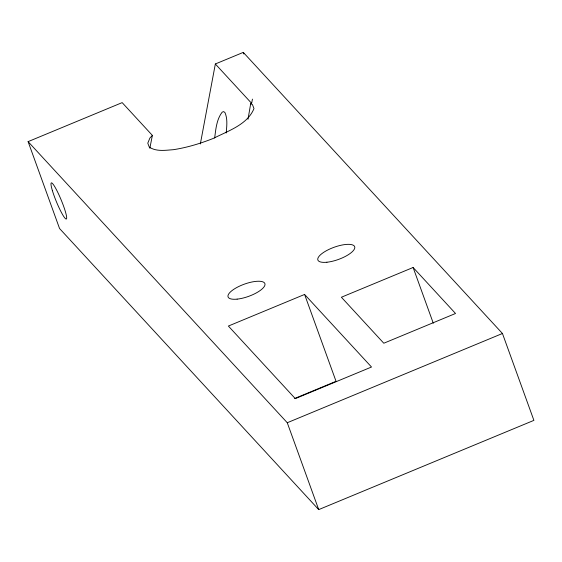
<?xml version="1.0" encoding="UTF-8"?>
<svg xmlns="http://www.w3.org/2000/svg" width="562" height="562" viewBox="0 0 562 562"><rect width="100%" height="100%" fill="white"/><g stroke="black" fill="none" stroke-linecap="round" stroke-linejoin="round"><path stroke-width="0.84" d="M214.67 138.006C215.808 129.197 216.588 119.432 222.173 112.154L223.676 111.606L224.969 112.576C227.758 118.968 226.774 126.253 226.191 133.004M248.011 119.27L250.673 103.745L251.636 103.345L252.429 99.116M200.346 143.949L215.344 63.977L243.29 52.385L502.449 333.491L533.9 420.369L318.71 509.615L59.551 228.509L28.1 141.631L122.165 102.621L152.372 135.393L149.829 148.284M152.372 135.393L149.885 138.048L147.778 143.177L149.288 147.118C156.398 151.831 165.333 150.251 173.335 149.696C187.146 147.574 200.55 143.479 213.511 138.329C227.905 130.96 247.385 124.75 253.982 108.585L252.471 104.644L250.673 103.745M304.597 294.446L228.383 326.051L295.296 398.627L371.51 367.021L304.597 294.446L336.048 381.317L294.699 398.472M413.112 267.491L341.387 297.235L383.797 343.234L455.522 313.491L413.112 267.491L433.288 323.22M28.1 141.631L287.266 422.736L502.449 333.491M215.344 63.977L251.636 103.345M243.29 52.385L243.88 54.022M287.266 422.736L318.71 509.615M52.35 190.504A19.579 2.543 67.5 0 0 65.923 218.983A19.579 2.543 67.5 0 0 58.244 193.349A19.579 2.543 67.5 0 0 52.35 190.504M237.129 299.132A19.579 6.47 -19.9 0 0 265.018 284.4A19.579 6.47 -19.9 0 0 237.283 287.252A19.579 6.47 -19.9 0 0 237.129 299.132M326.922 262.229A19.579 6.47 -19.9 0 0 354.812 247.498A19.579 6.47 -19.9 0 0 327.077 250.35A19.579 6.47 -19.9 0 0 326.922 262.229"/></g></svg>
